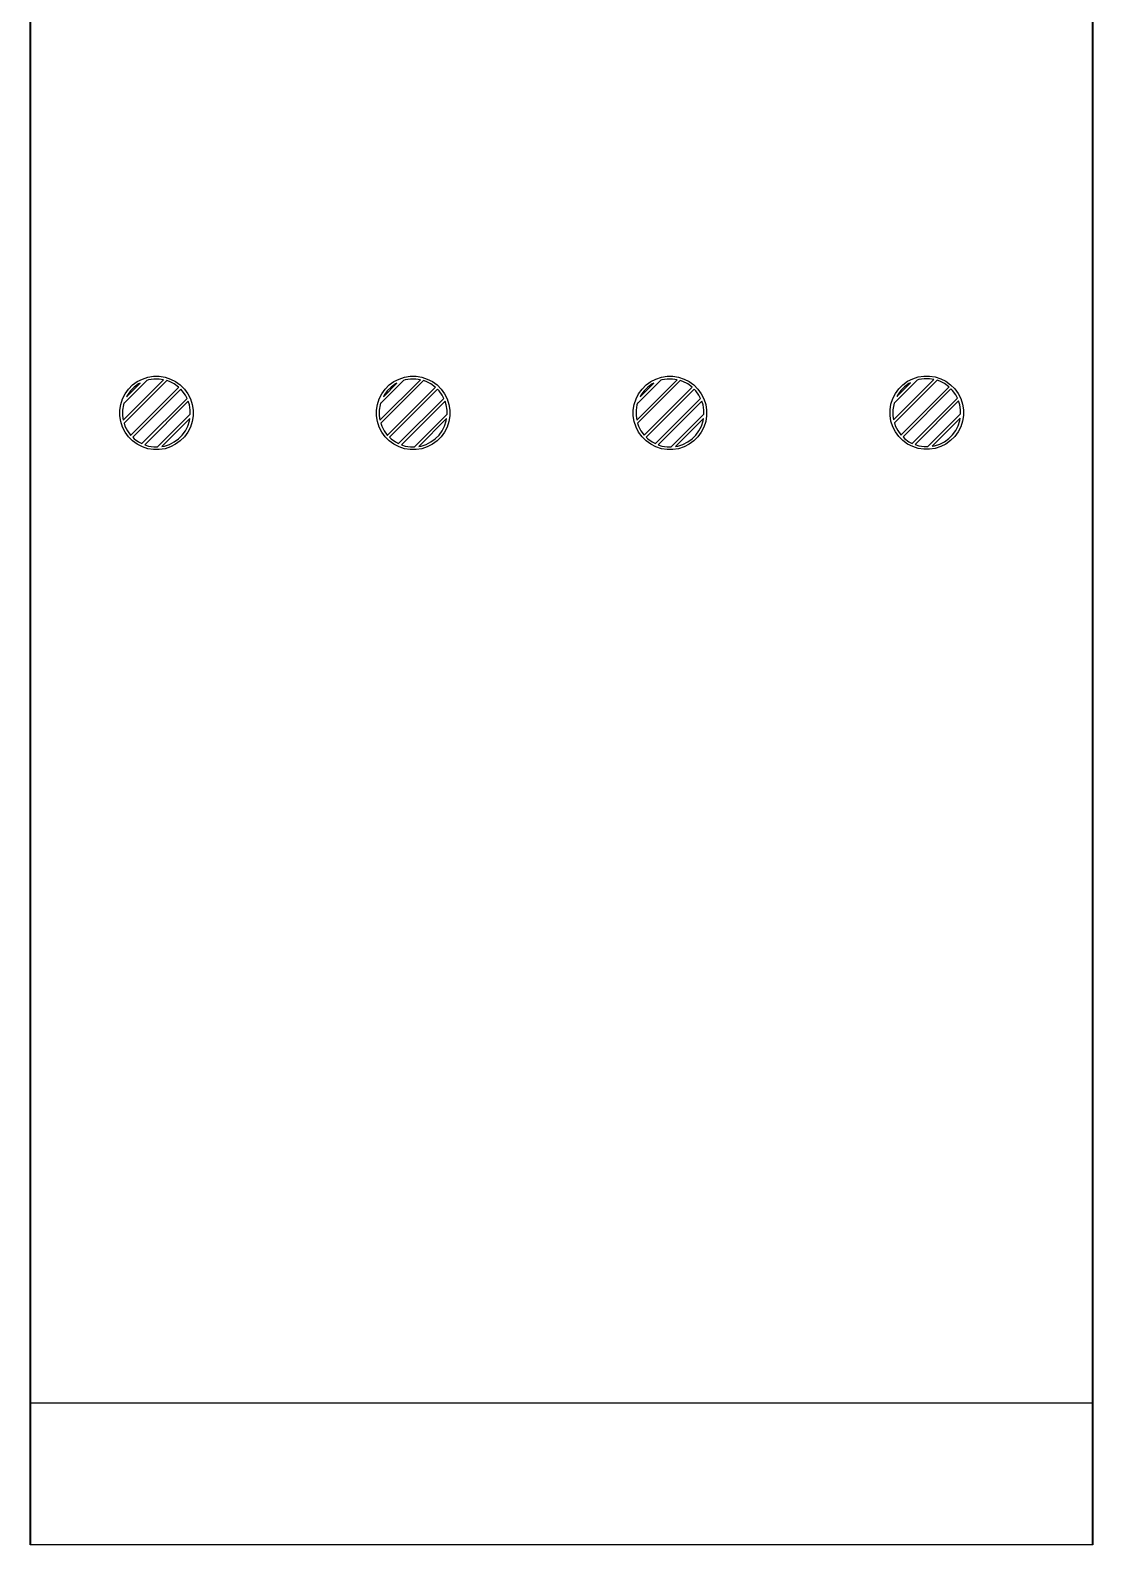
# Model space of a CAD drawing. Header units: inches. Extents: x 0 to 1.78, y -5.06 to 0.
# Drawn here: x 0.001 to 1.776, y -5.059 to -2.529 of the extents above; entities that cross this region are included whole.
import ezdxf

# ---------------------------------------------------------------- set-up
doc = ezdxf.new("R2010")
doc.units = ezdxf.units.IN
doc.header["$MEASUREMENT"] = 0
doc.layers.add('User.Drawings', color=9, linetype='CONTINUOUS', true_color=0xc2c2c2)

msp = doc.modelspace()

# ---------------------------------------------------------------- linework, layer by layer
at = {"layer": 'User.Drawings', "linetype": 'CONTINUOUS'}
for p, q in [((0.0008, -5.059), (0.0008, 0)), ((1.7765, 0), (1.7765, -5.059)), ((0.0012, -0.2366), (0.0012, -4.8224)), ((1.7761, -4.8224), (1.7761, -0.2366)), ((0.1882, -3.112), (0.1973, -3.109)), ((0.1973, -3.109), (0.2068, -3.1075)), ((0.2068, -3.1075), (0.2165, -3.1075)), ((0.2165, -3.1075), (0.226, -3.109)), ((0.226, -3.109), (0.2352, -3.112)), ((0.6173, -3.112), (0.6264, -3.109)), ((0.6264, -3.109), (0.636, -3.1075)), ((0.636, -3.1075), (0.6456, -3.1075)), ((0.6456, -3.1075), (0.6551, -3.109)), ((0.6551, -3.109), (0.6643, -3.112)), ((1.0464, -3.112), (1.0556, -3.109)), ((1.0556, -3.109), (1.0651, -3.1075)), ((1.0651, -3.1075), (1.0747, -3.1075)), ((1.0747, -3.1075), (1.0843, -3.109)), ((1.0843, -3.109), (1.0934, -3.112)), ((1.467, -3.1158), (1.4756, -3.1115)), ((1.4756, -3.1115), (1.4847, -3.1085)), ((1.4847, -3.1085), (1.4942, -3.107)), ((1.4946, -3.1115), (1.4858, -3.1129)), ((1.4942, -3.107), (1.5039, -3.107)), ((1.5035, -3.1115), (1.4946, -3.1115)), ((1.5111, -3.1127), (1.5035, -3.1115)), ((1.5039, -3.107), (1.5134, -3.1085)), ((1.5134, -3.1085), (1.5226, -3.1115)), ((1.5226, -3.1115), (1.5311, -3.1158)), ((0.1549, -3.1452), (0.1593, -3.1366)), ((0.1561, -3.1805), (0.2236, -3.1132)), ((0.2289, -3.1147), (0.1576, -3.1858)), ((0.1952, -3.1149), (0.1578, -3.1523)), ((0.1593, -3.1366), (0.165, -3.1288)), ((0.1619, -3.1415), (0.1845, -3.1189)), ((0.1684, -3.1318), (0.1632, -3.139)), ((0.165, -3.1288), (0.1718, -3.122)), ((0.1747, -3.1255), (0.1684, -3.1318)), ((0.1687, -3.2059), (0.2489, -3.1258)), ((0.1718, -3.122), (0.1796, -3.1163)), ((0.2522, -3.1291), (0.1721, -3.2093)), ((0.1819, -3.1202), (0.1747, -3.1255)), ((0.1796, -3.1163), (0.1882, -3.112)), ((0.1845, -3.1189), (0.1819, -3.1202)), ((0.1956, -3.1143), (0.1952, -3.1149)), ((0.1984, -3.1134), (0.1956, -3.1143)), ((0.2072, -3.112), (0.1984, -3.1134)), ((0.2161, -3.112), (0.2072, -3.112)), ((0.2236, -3.1132), (0.2161, -3.112)), ((0.2334, -3.1162), (0.2289, -3.1147)), ((0.2414, -3.1202), (0.2334, -3.1162)), ((0.2352, -3.112), (0.2437, -3.1163)), ((0.2486, -3.1255), (0.2414, -3.1202)), ((0.2437, -3.1163), (0.2515, -3.122)), ((0.2489, -3.1258), (0.2486, -3.1255)), ((0.2515, -3.122), (0.2584, -3.1288)), ((0.2549, -3.1318), (0.2522, -3.1291)), ((0.2601, -3.139), (0.2549, -3.1318)), ((0.2584, -3.1288), (0.264, -3.1366)), ((0.264, -3.1366), (0.2684, -3.1452)), ((0.584, -3.1452), (0.5884, -3.1366)), ((0.5853, -3.1805), (0.6528, -3.1132)), ((0.658, -3.1147), (0.5867, -3.1858)), ((0.6243, -3.1149), (0.5869, -3.1523)), ((0.5884, -3.1366), (0.5941, -3.1288)), ((0.591, -3.1415), (0.6136, -3.1189)), ((0.5975, -3.1318), (0.5923, -3.139)), ((0.5941, -3.1288), (0.6009, -3.122)), ((0.6039, -3.1255), (0.5975, -3.1318)), ((0.5978, -3.2059), (0.678, -3.1258)), ((0.6009, -3.122), (0.6087, -3.1163)), ((0.6814, -3.1291), (0.6012, -3.2093)), ((0.6111, -3.1202), (0.6039, -3.1255)), ((0.6087, -3.1163), (0.6173, -3.112)), ((0.6136, -3.1189), (0.6111, -3.1202)), ((0.6247, -3.1143), (0.6243, -3.1149)), ((0.6275, -3.1134), (0.6247, -3.1143)), ((0.6363, -3.112), (0.6275, -3.1134)), ((0.6452, -3.112), (0.6363, -3.112)), ((0.6528, -3.1132), (0.6452, -3.112)), ((0.6625, -3.1162), (0.658, -3.1147)), ((0.6705, -3.1202), (0.6625, -3.1162)), ((0.6643, -3.112), (0.6729, -3.1163)), ((0.6777, -3.1255), (0.6705, -3.1202)), ((0.6729, -3.1163), (0.6807, -3.122)), ((0.678, -3.1258), (0.6777, -3.1255)), ((0.6807, -3.122), (0.6875, -3.1288)), ((0.684, -3.1318), (0.6814, -3.1291)), ((0.6893, -3.139), (0.684, -3.1318)), ((0.6875, -3.1288), (0.6932, -3.1366)), ((0.6932, -3.1366), (0.6975, -3.1452)), ((1.0132, -3.1452), (1.0176, -3.1366)), ((1.0144, -3.1805), (1.0819, -3.1132)), ((1.0871, -3.1147), (1.0159, -3.1858)), ((1.0535, -3.1149), (1.0161, -3.1523)), ((1.0176, -3.1366), (1.0232, -3.1288)), ((1.0201, -3.1415), (1.0427, -3.1189)), ((1.0267, -3.1318), (1.0214, -3.139)), ((1.0232, -3.1288), (1.03, -3.122)), ((1.033, -3.1255), (1.0267, -3.1318)), ((1.027, -3.2059), (1.1072, -3.1258)), ((1.03, -3.122), (1.0378, -3.1163)), ((1.1105, -3.1291), (1.0303, -3.2093)), ((1.0402, -3.1202), (1.033, -3.1255)), ((1.0378, -3.1163), (1.0464, -3.112)), ((1.0427, -3.1189), (1.0402, -3.1202)), ((1.0538, -3.1143), (1.0535, -3.1149)), ((1.0566, -3.1134), (1.0538, -3.1143)), ((1.0655, -3.112), (1.0566, -3.1134)), ((1.0744, -3.112), (1.0655, -3.112)), ((1.0819, -3.1132), (1.0744, -3.112)), ((1.0917, -3.1162), (1.0871, -3.1147)), ((1.0996, -3.1202), (1.0917, -3.1162)), ((1.0934, -3.112), (1.102, -3.1163)), ((1.1069, -3.1255), (1.0996, -3.1202)), ((1.102, -3.1163), (1.1098, -3.122)), ((1.1072, -3.1258), (1.1069, -3.1255)), ((1.1098, -3.122), (1.1166, -3.1288)), ((1.1132, -3.1318), (1.1105, -3.1291)), ((1.1184, -3.139), (1.1132, -3.1318)), ((1.1166, -3.1288), (1.1223, -3.1366)), ((1.1223, -3.1366), (1.1267, -3.1452)), ((1.4423, -3.1447), (1.4467, -3.1361)), ((1.4435, -3.18), (1.5111, -3.1127)), ((1.5163, -3.1142), (1.445, -3.1853)), ((1.4826, -3.1144), (1.4452, -3.1518)), ((1.4467, -3.1361), (1.4524, -3.1283)), ((1.4493, -3.141), (1.4719, -3.1184)), ((1.4558, -3.1313), (1.4506, -3.1385)), ((1.4524, -3.1283), (1.4592, -3.1215)), ((1.4621, -3.125), (1.4558, -3.1313)), ((1.4561, -3.2054), (1.5363, -3.1253)), ((1.4592, -3.1215), (1.467, -3.1158)), ((1.5396, -3.1286), (1.4595, -3.2088)), ((1.4693, -3.1197), (1.4621, -3.125)), ((1.4719, -3.1184), (1.4693, -3.1197)), ((1.483, -3.1138), (1.4826, -3.1144)), ((1.4858, -3.1129), (1.483, -3.1138)), ((1.5208, -3.1157), (1.5163, -3.1142)), ((1.5288, -3.1197), (1.5208, -3.1157)), ((1.536, -3.125), (1.5288, -3.1197)), ((1.5311, -3.1158), (1.5389, -3.1215)), ((1.5363, -3.1253), (1.536, -3.125)), ((1.5389, -3.1215), (1.5458, -3.1283)), ((1.5423, -3.1313), (1.5396, -3.1286)), ((1.5475, -3.1385), (1.5423, -3.1313)), ((1.5458, -3.1283), (1.5514, -3.1361)), ((1.5514, -3.1361), (1.5558, -3.1447)), ((0.1504, -3.1639), (0.1519, -3.1544)), ((0.1519, -3.1544), (0.1549, -3.1452)), ((0.1564, -3.1554), (0.155, -3.1642)), ((0.1573, -3.1526), (0.1564, -3.1554)), ((0.1578, -3.1523), (0.1573, -3.1526)), ((0.1632, -3.139), (0.1619, -3.1415)), ((0.1874, -3.22), (0.2629, -3.1444)), ((0.2649, -3.1491), (0.1921, -3.2219)), ((0.2629, -3.1444), (0.2601, -3.139)), ((0.267, -3.1554), (0.2649, -3.1491)), ((0.2683, -3.1642), (0.267, -3.1554)), ((0.2684, -3.1452), (0.2714, -3.1544)), ((0.2714, -3.1544), (0.2729, -3.1639)), ((0.5796, -3.1639), (0.5811, -3.1544)), ((0.5811, -3.1544), (0.584, -3.1452)), ((0.5855, -3.1554), (0.5841, -3.1642)), ((0.5864, -3.1526), (0.5855, -3.1554)), ((0.5869, -3.1523), (0.5864, -3.1526)), ((0.5923, -3.139), (0.591, -3.1415)), ((0.6165, -3.22), (0.692, -3.1444)), ((0.694, -3.1491), (0.6212, -3.2219)), ((0.692, -3.1444), (0.6893, -3.139)), ((0.6961, -3.1554), (0.694, -3.1491)), ((0.6975, -3.1642), (0.6961, -3.1554)), ((0.6975, -3.1452), (0.7005, -3.1544)), ((0.7005, -3.1544), (0.702, -3.1639)), ((1.0087, -3.1639), (1.0102, -3.1544)), ((1.0102, -3.1544), (1.0132, -3.1452)), ((1.0146, -3.1554), (1.0132, -3.1642)), ((1.0155, -3.1526), (1.0146, -3.1554)), ((1.0161, -3.1523), (1.0155, -3.1526)), ((1.0214, -3.139), (1.0201, -3.1415)), ((1.0456, -3.22), (1.1212, -3.1444)), ((1.1232, -3.1491), (1.0503, -3.2219)), ((1.1212, -3.1444), (1.1184, -3.139)), ((1.1252, -3.1554), (1.1232, -3.1491)), ((1.1266, -3.1642), (1.1252, -3.1554)), ((1.1267, -3.1452), (1.1296, -3.1544)), ((1.1296, -3.1544), (1.1311, -3.1639)), ((1.4378, -3.1634), (1.4393, -3.1539)), ((1.4393, -3.1539), (1.4423, -3.1447)), ((1.4438, -3.1549), (1.4424, -3.1637)), ((1.4447, -3.1521), (1.4438, -3.1549)), ((1.4452, -3.1518), (1.4447, -3.1521)), ((1.4506, -3.1385), (1.4493, -3.141)), ((1.4748, -3.2195), (1.5503, -3.1439)), ((1.5523, -3.1486), (1.4795, -3.2214)), ((1.5503, -3.1439), (1.5475, -3.1385)), ((1.5544, -3.1549), (1.5523, -3.1486)), ((1.5557, -3.1637), (1.5544, -3.1549)), ((1.5558, -3.1447), (1.5588, -3.1539)), ((1.5588, -3.1539), (1.5603, -3.1634)), ((0.1504, -3.1642), (0.1504, -3.1639)), ((0.1504, -3.1735), (0.1504, -3.1642)), ((0.1519, -3.183), (0.1504, -3.1735)), ((0.1549, -3.1922), (0.1519, -3.183)), ((0.155, -3.1642), (0.155, -3.1732)), ((0.155, -3.1732), (0.1561, -3.1805)), ((0.1576, -3.1858), (0.1591, -3.1905)), ((0.2135, -3.2253), (0.2683, -3.1706)), ((0.2676, -3.1779), (0.2209, -3.2246)), ((0.2642, -3.1905), (0.267, -3.182)), ((0.267, -3.182), (0.2676, -3.1779)), ((0.2683, -3.1705), (0.2683, -3.1642)), ((0.2683, -3.1706), (0.2683, -3.1705)), ((0.2714, -3.183), (0.2684, -3.1922)), ((0.2729, -3.1735), (0.2714, -3.183)), ((0.2729, -3.1639), (0.2729, -3.1735)), ((0.5796, -3.1642), (0.5796, -3.1639)), ((0.5796, -3.1735), (0.5796, -3.1642)), ((0.5811, -3.183), (0.5796, -3.1735)), ((0.584, -3.1922), (0.5811, -3.183)), ((0.5841, -3.1642), (0.5841, -3.1732)), ((0.5841, -3.1732), (0.5853, -3.1805)), ((0.5867, -3.1858), (0.5882, -3.1905)), ((0.6427, -3.2253), (0.6974, -3.1706)), ((0.6967, -3.1779), (0.65, -3.2246)), ((0.6933, -3.1905), (0.6961, -3.182)), ((0.6961, -3.182), (0.6967, -3.1779)), ((0.6974, -3.1706), (0.6975, -3.1705)), ((0.6975, -3.1705), (0.6975, -3.1642)), ((0.7005, -3.183), (0.6975, -3.1922)), ((0.702, -3.1735), (0.7005, -3.183)), ((0.702, -3.1639), (0.702, -3.1735)), ((1.0087, -3.1642), (1.0087, -3.1639)), ((1.0087, -3.1735), (1.0087, -3.1642)), ((1.0102, -3.183), (1.0087, -3.1735)), ((1.0132, -3.1922), (1.0102, -3.183)), ((1.0132, -3.1642), (1.0132, -3.1732)), ((1.0132, -3.1732), (1.0144, -3.1805)), ((1.0159, -3.1858), (1.0174, -3.1905)), ((1.0718, -3.2253), (1.1265, -3.1706)), ((1.1259, -3.1779), (1.0791, -3.2246)), ((1.1225, -3.1905), (1.1252, -3.182)), ((1.1252, -3.182), (1.1259, -3.1779)), ((1.1265, -3.1706), (1.1266, -3.1705)), ((1.1266, -3.1705), (1.1266, -3.1642)), ((1.1296, -3.183), (1.1267, -3.1922)), ((1.1311, -3.1735), (1.1296, -3.183)), ((1.1311, -3.1639), (1.1311, -3.1735)), ((1.4378, -3.1637), (1.4378, -3.1634)), ((1.4378, -3.173), (1.4378, -3.1637)), ((1.4393, -3.1825), (1.4378, -3.173)), ((1.4423, -3.1917), (1.4393, -3.1825)), ((1.4424, -3.1637), (1.4424, -3.1727)), ((1.4424, -3.1727), (1.4435, -3.18)), ((1.445, -3.1853), (1.4465, -3.19)), ((1.5009, -3.2248), (1.5557, -3.1701)), ((1.555, -3.1774), (1.5083, -3.2241)), ((1.5516, -3.19), (1.5544, -3.1815)), ((1.5544, -3.1815), (1.555, -3.1774)), ((1.5557, -3.17), (1.5557, -3.1637)), ((1.5557, -3.1701), (1.5557, -3.17)), ((1.5588, -3.1825), (1.5558, -3.1917)), ((1.5603, -3.173), (1.5588, -3.1825)), ((1.5603, -3.1634), (1.5603, -3.173)), ((0.1593, -3.2008), (0.1549, -3.1922)), ((0.1591, -3.1905), (0.1632, -3.1984)), ((0.165, -3.2086), (0.1593, -3.2008)), ((0.1632, -3.1984), (0.1684, -3.2056)), ((0.1718, -3.2154), (0.165, -3.2086)), ((0.1684, -3.2056), (0.1687, -3.2059)), ((0.1721, -3.2093), (0.1747, -3.2119)), ((0.1747, -3.2119), (0.1819, -3.2172)), ((0.2414, -3.2172), (0.2486, -3.2119)), ((0.2486, -3.2119), (0.2549, -3.2056)), ((0.2584, -3.2086), (0.2515, -3.2154)), ((0.2549, -3.2056), (0.2601, -3.1984)), ((0.264, -3.2008), (0.2584, -3.2086)), ((0.2601, -3.1984), (0.2642, -3.1905)), ((0.2684, -3.1922), (0.264, -3.2008)), ((0.5884, -3.2008), (0.584, -3.1922)), ((0.5882, -3.1905), (0.5923, -3.1984)), ((0.5941, -3.2086), (0.5884, -3.2008)), ((0.5923, -3.1984), (0.5975, -3.2056)), ((0.6009, -3.2154), (0.5941, -3.2086)), ((0.5975, -3.2056), (0.5978, -3.2059)), ((0.6012, -3.2093), (0.6039, -3.2119)), ((0.6039, -3.2119), (0.6111, -3.2172)), ((0.6705, -3.2172), (0.6777, -3.2119)), ((0.6777, -3.2119), (0.684, -3.2056)), ((0.6875, -3.2086), (0.6807, -3.2154)), ((0.684, -3.2056), (0.6893, -3.1984)), ((0.6932, -3.2008), (0.6875, -3.2086)), ((0.6893, -3.1984), (0.6933, -3.1905)), ((0.6975, -3.1922), (0.6932, -3.2008)), ((1.0176, -3.2008), (1.0132, -3.1922)), ((1.0174, -3.1905), (1.0214, -3.1984)), ((1.0232, -3.2086), (1.0176, -3.2008)), ((1.0214, -3.1984), (1.0267, -3.2056)), ((1.03, -3.2154), (1.0232, -3.2086)), ((1.0267, -3.2056), (1.027, -3.2059)), ((1.0303, -3.2093), (1.033, -3.2119)), ((1.033, -3.2119), (1.0402, -3.2172)), ((1.0996, -3.2172), (1.1069, -3.2119)), ((1.1069, -3.2119), (1.1132, -3.2056)), ((1.1166, -3.2086), (1.1098, -3.2154)), ((1.1132, -3.2056), (1.1184, -3.1984)), ((1.1223, -3.2008), (1.1166, -3.2086)), ((1.1184, -3.1984), (1.1225, -3.1905)), ((1.1267, -3.1922), (1.1223, -3.2008)), ((1.4467, -3.2003), (1.4423, -3.1917)), ((1.4465, -3.19), (1.4506, -3.1979)), ((1.4524, -3.2081), (1.4467, -3.2003)), ((1.4506, -3.1979), (1.4558, -3.2051)), ((1.4592, -3.2149), (1.4524, -3.2081)), ((1.4558, -3.2051), (1.4561, -3.2054)), ((1.4595, -3.2088), (1.4621, -3.2114)), ((1.4621, -3.2114), (1.4693, -3.2167)), ((1.5288, -3.2167), (1.536, -3.2114)), ((1.536, -3.2114), (1.5423, -3.2051)), ((1.5458, -3.2081), (1.5389, -3.2149)), ((1.5423, -3.2051), (1.5475, -3.1979)), ((1.5514, -3.2003), (1.5458, -3.2081)), ((1.5475, -3.1979), (1.5516, -3.19)), ((1.5558, -3.1917), (1.5514, -3.2003)), ((0.1796, -3.2211), (0.1718, -3.2154)), ((0.1882, -3.2254), (0.1796, -3.2211)), ((0.1819, -3.2172), (0.1874, -3.22)), ((0.1973, -3.2284), (0.1882, -3.2254)), ((0.1921, -3.2219), (0.1984, -3.224)), ((0.2068, -3.2299), (0.1973, -3.2284)), ((0.1984, -3.224), (0.2072, -3.2254)), ((0.2165, -3.2299), (0.2068, -3.2299)), ((0.2072, -3.2254), (0.2135, -3.2254)), ((0.2135, -3.2254), (0.2135, -3.2253)), ((0.226, -3.2284), (0.2165, -3.2299)), ((0.2209, -3.2246), (0.2249, -3.224)), ((0.2249, -3.224), (0.2334, -3.2212)), ((0.2352, -3.2254), (0.226, -3.2284)), ((0.2334, -3.2212), (0.2414, -3.2172)), ((0.2437, -3.2211), (0.2352, -3.2254)), ((0.2515, -3.2154), (0.2437, -3.2211)), ((0.6087, -3.2211), (0.6009, -3.2154)), ((0.6173, -3.2254), (0.6087, -3.2211)), ((0.6111, -3.2172), (0.6165, -3.22)), ((0.6264, -3.2284), (0.6173, -3.2254)), ((0.6212, -3.2219), (0.6275, -3.224)), ((0.636, -3.2299), (0.6264, -3.2284)), ((0.6275, -3.224), (0.6363, -3.2254)), ((0.6456, -3.2299), (0.636, -3.2299)), ((0.6363, -3.2254), (0.6426, -3.2254)), ((0.6426, -3.2254), (0.6427, -3.2253)), ((0.6551, -3.2284), (0.6456, -3.2299)), ((0.65, -3.2246), (0.6541, -3.224)), ((0.6541, -3.224), (0.6625, -3.2212)), ((0.6643, -3.2254), (0.6551, -3.2284)), ((0.6625, -3.2212), (0.6705, -3.2172)), ((0.6729, -3.2211), (0.6643, -3.2254)), ((0.6807, -3.2154), (0.6729, -3.2211)), ((1.0378, -3.2211), (1.03, -3.2154)), ((1.0464, -3.2254), (1.0378, -3.2211)), ((1.0402, -3.2172), (1.0456, -3.22)), ((1.0556, -3.2284), (1.0464, -3.2254)), ((1.0503, -3.2219), (1.0566, -3.224)), ((1.0651, -3.2299), (1.0556, -3.2284)), ((1.0566, -3.224), (1.0655, -3.2254)), ((1.0747, -3.2299), (1.0651, -3.2299)), ((1.0655, -3.2254), (1.0717, -3.2254)), ((1.0717, -3.2254), (1.0718, -3.2253)), ((1.0843, -3.2284), (1.0747, -3.2299)), ((1.0791, -3.2246), (1.0832, -3.224)), ((1.0832, -3.224), (1.0917, -3.2212)), ((1.0934, -3.2254), (1.0843, -3.2284)), ((1.0917, -3.2212), (1.0996, -3.2172)), ((1.102, -3.2211), (1.0934, -3.2254)), ((1.1098, -3.2154), (1.102, -3.2211)), ((1.467, -3.2206), (1.4592, -3.2149)), ((1.4756, -3.2249), (1.467, -3.2206)), ((1.4693, -3.2167), (1.4748, -3.2195)), ((1.4847, -3.2279), (1.4756, -3.2249)), ((1.4795, -3.2214), (1.4858, -3.2235)), ((1.4942, -3.2294), (1.4847, -3.2279)), ((1.4858, -3.2235), (1.4946, -3.2249)), ((1.5039, -3.2294), (1.4942, -3.2294)), ((1.4946, -3.2249), (1.5009, -3.2249)), ((1.5009, -3.2249), (1.5009, -3.2248)), ((1.5134, -3.2279), (1.5039, -3.2294)), ((1.5083, -3.2241), (1.5123, -3.2235)), ((1.5123, -3.2235), (1.5208, -3.2207)), ((1.5226, -3.2249), (1.5134, -3.2279)), ((1.5208, -3.2207), (1.5288, -3.2167)), ((1.5311, -3.2206), (1.5226, -3.2249)), ((1.5389, -3.2149), (1.5311, -3.2206)), ((0.0012, -4.8224), (1.7761, -4.8224)), ((0.0012, -4.8228), (0.0012, -5.0588)), ((1.7761, -4.8228), (0.0012, -4.8228)), ((1.7761, -5.0588), (1.7761, -4.8228)), ((0.0008, -5.0591), (0.0008, -5.059)), ((0.0009, -5.0592), (0.0008, -5.0591)), ((0.001, -5.0592), (0.0009, -5.0592)), ((1.7763, -5.0592), (0.001, -5.0592)), ((0.0012, -5.0588), (1.7761, -5.0588)), ((1.7764, -5.0592), (1.7763, -5.0592)), ((1.7765, -5.0591), (1.7764, -5.0592)), ((1.7765, -5.059), (1.7765, -5.0591))]:
    msp.add_line(p, q, dxfattribs=at)

doc.saveas('drawing.dxf')
